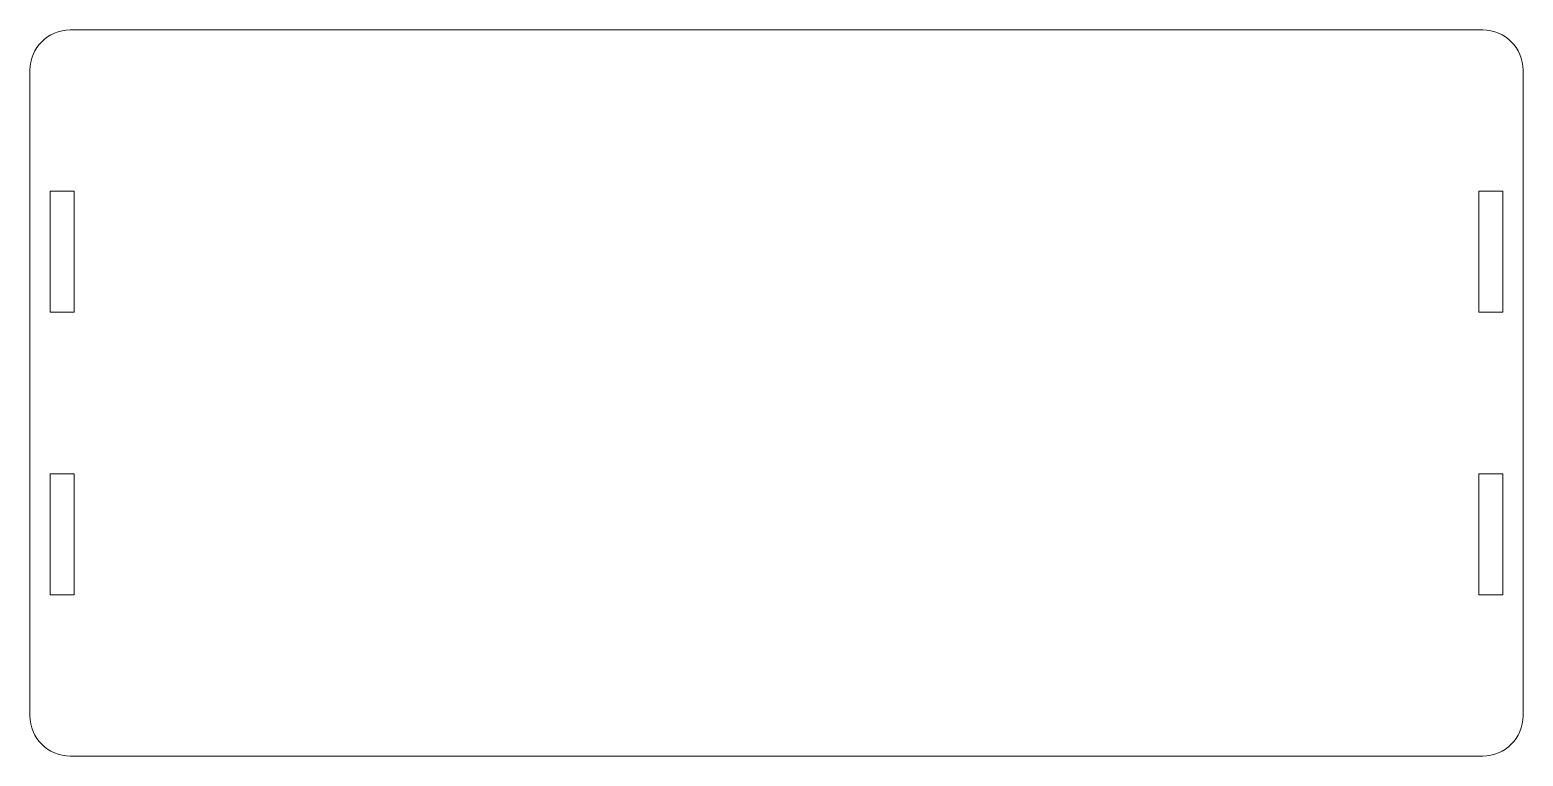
# Model space of a CAD drawing. Header units: millimetres. Extents: x 0 to 370, y 0 to 180.
import ezdxf

# ---------------------------------------------------------------- set-up
doc = ezdxf.new("R2010")
doc.units = ezdxf.units.MM

msp = doc.modelspace()

# ---------------------------------------------------------------- linework, layer by layer
at = {"color": 7, "linetype": 'Continuous', "lineweight": 15}
for p, q in [((360, 180), (10, 180)), ((0, 170), (0, 10)), ((370, 10), (370, 170)), ((5, 140), (5, 110)), ((11, 140), (5, 140)), ((11, 110), (11, 140)), ((365, 140), (359, 140)), ((359, 140), (359, 110)), ((365, 110), (365, 140)), ((5, 110), (11, 110)), ((359, 110), (365, 110)), ((11, 70), (5, 70)), ((5, 70), (5, 40)), ((11, 40), (11, 70)), ((365, 70), (359, 70)), ((359, 70), (359, 40)), ((365, 40), (365, 70)), ((5, 40), (11, 40)), ((359, 40), (365, 40)), ((10, 0), (360, 0))]:
    msp.add_line(p, q, dxfattribs=at)
for centre, start, end in [((10, 170), 90, 180), ((360, 170), 0, 90), ((10, 10), 180, 270), ((360, 10), 270, 0)]:
    msp.add_arc(centre, 10, start, end, dxfattribs=at)

doc.saveas('drawing.dxf')
